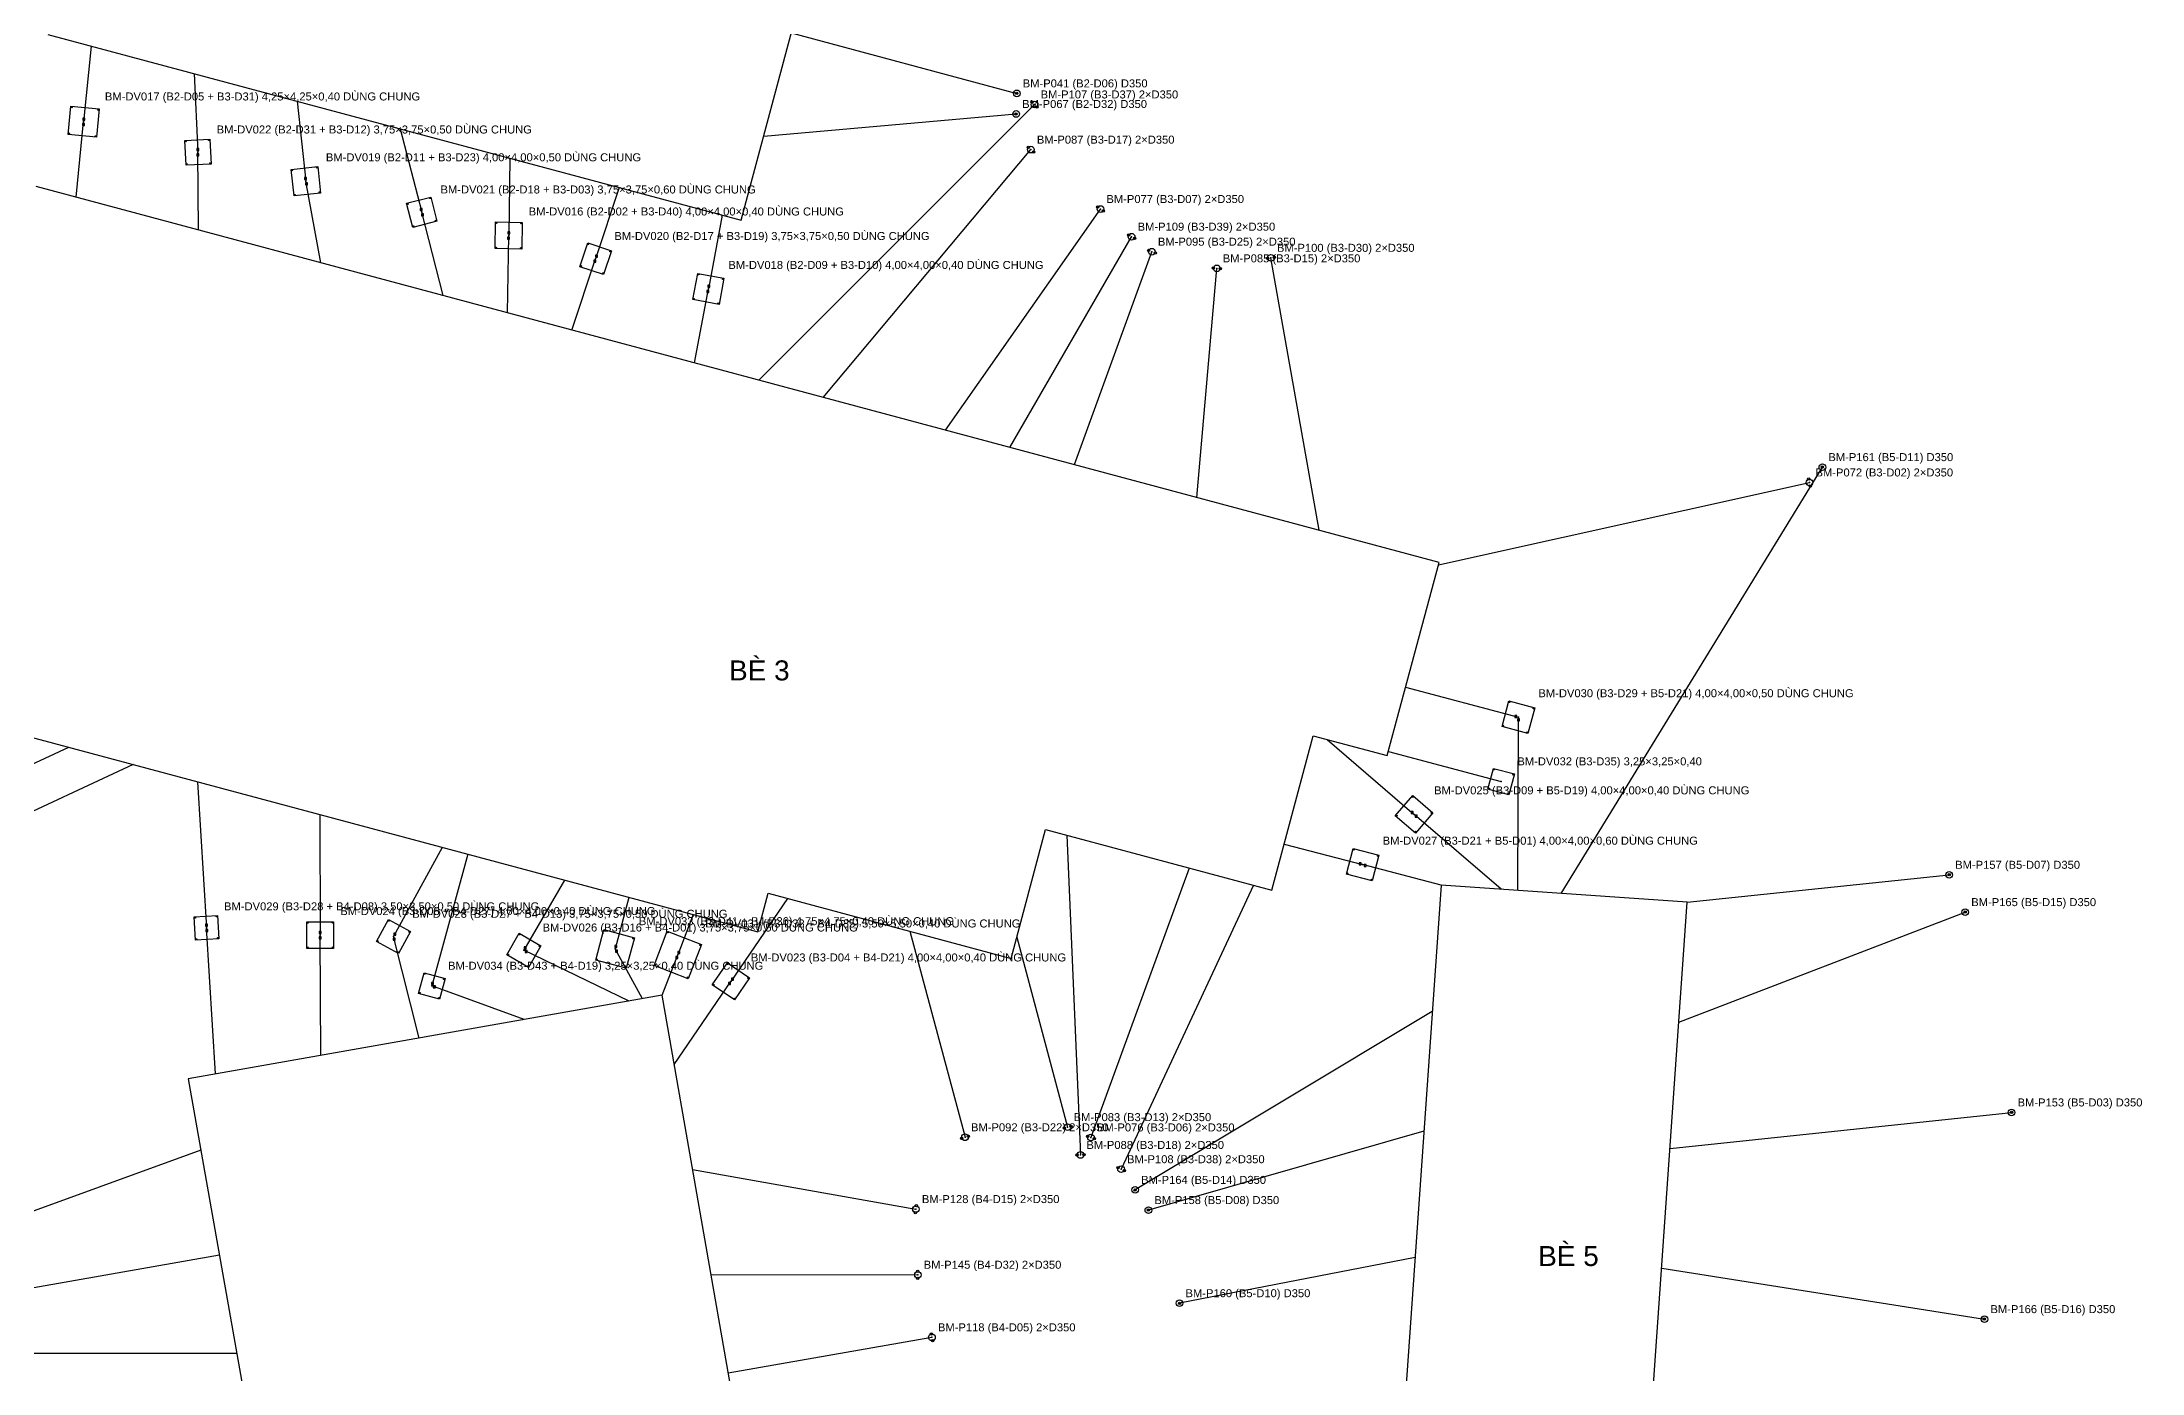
# Model space of a CAD drawing. Header units: metres. Extents: x -660 to 930, y -128 to 633.
# Drawn here: x -124.4 to 190.5, y 127.2 to 326.9 of the extents above; entities that cross this region are included whole.
import ezdxf

# ---------------------------------------------------------------- set-up
doc = ezdxf.new("R2010")
doc.units = ezdxf.units.M
for name, color, linetype in [('01_BE_PIN', 4, 'Continuous'), ('02_DAY_NEO_BO', 3, 'Continuous'), ('03_DAY_NEO_DAY', 1, 'Continuous'), ('04_COC_KHOAN_NHOI_BO', 2, 'Continuous'), ('05_DE_NEO_VIT_XOAN', 6, 'Continuous'), ('06_TOA_DO_TEXT', 7, 'Continuous')]:
    doc.layers.add(name, color=color, linetype=linetype)
doc.styles.add('VN', font='arial.ttf')

msp = doc.modelspace()

# ---------------------------------------------------------------- linework, layer by layer
at = {"layer": '01_BE_PIN'}
for p, q in [((-19.57, 300.16), (19.771, 446.981)), ((-123.543, 328.019), (-19.57, 300.16)), ((85.106, 248.818), (-125.333, 305.205)), ((77.341, 219.841), (85.106, 248.818)), ((-157.146, 230.908), (-17.079, 193.377)), ((60.021, 199.635), (66.233, 222.817)), ((66.233, 222.817), (77.341, 219.841)), ((20.902, 189.411), (26.079, 208.73)), ((26.079, 208.73), (60.021, 199.635)), ((-17.079, 193.377), (-15.527, 199.172)), ((-15.527, 199.172), (20.902, 189.411)), ((85.412, 200.413), (77.599, 88.686)), ((122.336, 197.832), (85.412, 200.413)), ((114.523, 86.104), (122.336, 197.832)), ((-31.433, 183.873), (-102.491, 171.344)), ((-8.969, 55.75), (-31.433, 183.873)), ((-102.491, 171.344), (-71.582, -3.952))]:
    msp.add_line(p, q, dxfattribs=at)
at = {"layer": '02_DAY_NEO_BO'}
for p, q in [((-12.05, 328.24), (21.76, 319.18)), ((-16.93, 276.16), (24.44, 317.52)), ((-16.19, 312.78), (21.67, 316.09)), ((-7.27, 273.57), (23.88, 310.74)), ((11.08, 268.65), (34.31, 301.83)), ((20.74, 266.07), (38.99, 297.68)), ((30.4, 263.48), (42.03, 295.43)), ((48.75, 258.56), (51.76, 292.93)), ((67.1, 253.64), (59.89, 294.51)), ((103.4, 199.16), (142.59, 263.11)), ((85.01, 248.47), (140.66, 260.81)), ((-120.44, 221.07), (-183.43, 191.7)), ((-110.78, 218.48), (-182.38, 185.1)), ((29.25, 207.88), (31.31, 159.92)), ((47.6, 202.96), (32.89, 162.55)), ((122.33, 197.82), (161.61, 201.95)), ((57.26, 200.38), (37.4, 157.78)), ((121.08, 179.86), (164.02, 196.35)), ((5.72, 193.48), (14, 162.57)), ((21.75, 192.58), (29.39, 164.09)), ((84.09, 181.46), (39.52, 154.68)), ((119.75, 160.91), (170.97, 166.3)), ((-100.61, 160.66), (-162.63, 138.08)), ((82.83, 163.5), (41.5, 151.65)), ((-26.85, 157.74), (6.63, 151.8)), ((-97.83, 144.91), (-160.36, 133.88)), ((-24.09, 141.98), (6.91, 141.95)), ((81.51, 144.55), (46.17, 137.68)), ((118.5, 142.95), (166.9, 135.29)), ((-21.5, 127.21), (9.04, 132.56)), ((-95.22, 130.13), (-158.72, 130.17))]:
    msp.add_line(p, q, dxfattribs=at)
at = {"layer": '03_DAY_NEO_DAY'}
for p, q in [((-117.07, 326.28), (-118.19, 314.93)), ((-101.61, 322.14), (-101.05, 310.35)), ((-86.16, 318), (-84.86, 305.99)), ((-119.32, 303.59), (-118.19, 314.93)), ((-70.7, 313.86), (-67.48, 301.35)), ((-100.97, 298.68), (-101.05, 310.35)), ((-54.28, 309.46), (-54.44, 297.86)), ((-82.62, 293.76), (-84.86, 305.99)), ((-37.86, 305.06), (-41.4, 294.37)), ((-64.26, 288.84), (-67.48, 301.35)), ((-22.4, 300.92), (-24.49, 289.84)), ((-54.61, 286.25), (-54.44, 297.86)), ((-44.95, 283.67), (-41.4, 294.37)), ((-26.59, 278.75), (-24.49, 289.84)), ((80.09, 230.12), (97, 225.59)), ((96.91, 199.61), (97, 225.59)), ((68.3, 222.26), (81.36, 211.02)), ((77.51, 220.46), (94.41, 215.93)), ((-101.12, 215.9), (-99.76, 193.99)), ((-82.77, 210.98), (-82.7, 192.91)), ((94.42, 199.78), (81.36, 211.02)), ((-64.42, 206.06), (-71.72, 192.69)), ((-60.55, 205.03), (-65.97, 185.27)), ((61.87, 206.53), (73.64, 203.47)), ((85.41, 200.41), (73.64, 203.47)), ((-46.06, 201.14), (-52.17, 190.63)), ((-36.41, 198.56), (-38.48, 190.83)), ((-26.75, 195.97), (-29.09, 189.92)), ((-12.64, 198.4), (-21.12, 185.95)), ((-98.4, 172.07), (-99.76, 193.99)), ((-82.64, 174.84), (-82.7, 192.91)), ((-67.87, 177.45), (-71.72, 192.69)), ((-36.36, 183), (-52.17, 190.63)), ((-34.39, 183.35), (-38.48, 190.83)), ((-31.43, 183.87), (-29.09, 189.92)), ((-29.61, 173.5), (-21.12, 185.95)), ((-52.11, 180.23), (-65.97, 185.27))]:
    msp.add_line(p, q, dxfattribs=at)
at = {"layer": '04_COC_KHOAN_NHOI_BO'}
for centre, radius in [((21.76, 319.18), 0.5), ((21.76, 319.18), 0.175), ((21.67, 316.09), 0.5), ((21.67, 316.09), 0.175), ((24.069, 317.891), 0.175), ((24.44, 317.52), 0.5), ((24.811, 317.149), 0.175), ((23.478, 311.077), 0.175), ((23.88, 310.74), 0.5), ((24.282, 310.403), 0.175), ((33.88, 302.131), 0.175), ((34.31, 301.83), 0.5), ((34.74, 301.529), 0.175), ((38.535, 297.942), 0.175), ((38.99, 297.68), 0.5), ((39.445, 297.418), 0.175), ((41.537, 295.61), 0.175), ((42.03, 295.43), 0.5), ((42.523, 295.25), 0.175), ((51.237, 292.976), 0.175), ((51.76, 292.93), 0.5), ((52.283, 292.884), 0.175), ((59.373, 294.419), 0.175), ((59.89, 294.51), 0.5), ((60.407, 294.601), 0.175), ((140.546, 261.323), 0.175), ((142.59, 263.11), 0.5), ((142.59, 263.11), 0.175), ((140.66, 260.81), 0.5), ((140.774, 260.297), 0.175), ((161.61, 201.95), 0.5), ((161.61, 201.95), 0.175), ((164.02, 196.35), 0.5), ((164.02, 196.35), 0.175), ((28.883, 163.954), 0.175), ((29.39, 164.09), 0.5), ((29.897, 164.226), 0.175), ((170.97, 166.3), 0.5), ((170.97, 166.3), 0.175), ((13.493, 162.434), 0.175), ((14, 162.57), 0.5), ((14.507, 162.706), 0.175), ((32.397, 162.73), 0.175), ((32.89, 162.55), 0.5), ((33.383, 162.37), 0.175), ((30.785, 159.897), 0.175), ((31.31, 159.92), 0.5), ((31.835, 159.943), 0.175), ((36.924, 158.002), 0.175), ((37.4, 157.78), 0.5), ((37.876, 157.558), 0.175), ((39.52, 154.68), 0.5), ((39.52, 154.68), 0.175), ((6.63, 151.8), 0.5), ((6.538, 151.283), 0.175), ((6.722, 152.317), 0.175), ((41.5, 151.65), 0.5), ((41.5, 151.65), 0.175), ((6.91, 141.95), 0.5), ((6.911, 142.475), 0.175), ((6.909, 141.425), 0.175), ((46.17, 137.68), 0.5), ((46.17, 137.68), 0.175), ((166.9, 135.29), 0.5), ((166.9, 135.29), 0.175), ((9.04, 132.56), 0.5), ((8.949, 133.077), 0.175), ((9.131, 132.043), 0.175)]:
    msp.add_circle(centre, radius, dxfattribs=at)
for p in [(21.76, 319.18), (21.67, 316.09), (24.44, 317.52), (23.88, 310.74), (34.31, 301.83), (38.99, 297.68), (42.03, 295.43), (51.76, 292.93), (59.89, 294.51), (142.59, 263.11), (140.66, 260.81), (161.61, 201.95), (164.02, 196.35), (29.39, 164.09), (170.97, 166.3), (14, 162.57), (32.89, 162.55), (31.31, 159.92), (37.4, 157.78), (39.52, 154.68), (6.63, 151.8), (41.5, 151.65), (6.91, 141.95), (46.17, 137.68), (9.04, 132.56), (166.9, 135.29)]:
    msp.add_point(p, dxfattribs=at)
at = {"layer": '05_DE_NEO_VIT_XOAN'}
for p, q in [((-120.512, 313.023), (-120.097, 317.252)), ((-120.097, 317.252), (-115.868, 316.837)), ((-118.001, 315.478), (-118.301, 315.478)), ((-118.301, 315.478), (-118.301, 315.178)), ((-118.301, 315.178), (-118.001, 315.178)), ((-118.001, 315.178), (-118.001, 315.478)), ((-115.868, 316.837), (-116.283, 312.608)), ((-116.283, 312.608), (-120.512, 313.023)), ((-118.08, 314.682), (-118.38, 314.682)), ((-118.38, 314.682), (-118.38, 314.382)), ((-118.38, 314.382), (-118.08, 314.382)), ((-118.08, 314.382), (-118.08, 314.682)), ((-103.011, 312.135), (-99.265, 312.311)), ((-102.835, 308.389), (-103.011, 312.135)), ((-99.265, 312.311), (-99.089, 308.565)), ((-100.919, 310.9), (-101.219, 310.9)), ((-101.219, 310.9), (-101.219, 310.6)), ((-101.219, 310.6), (-100.919, 310.6)), ((-100.897, 310.1), (-101.197, 310.1)), ((-101.197, 310.1), (-101.197, 309.8)), ((-101.197, 309.8), (-100.897, 309.8)), ((-100.919, 310.6), (-100.919, 310.9)), ((-100.897, 309.8), (-100.897, 310.1)), ((-99.089, 308.565), (-102.835, 308.389)), ((-87.064, 307.762), (-83.088, 308.194)), ((-86.632, 303.786), (-87.064, 307.762)), ((-84.753, 306.538), (-85.053, 306.538)), ((-85.053, 306.538), (-85.053, 306.238)), ((-85.053, 306.238), (-84.753, 306.238)), ((-84.638, 305.747), (-84.938, 305.747)), ((-84.938, 305.747), (-84.938, 305.447)), ((-84.753, 306.238), (-84.753, 306.538)), ((-84.638, 305.447), (-84.638, 305.747)), ((-83.088, 308.194), (-82.656, 304.218)), ((-82.656, 304.218), (-86.632, 303.786)), ((-84.938, 305.447), (-84.638, 305.447)), ((-69.762, 302.7), (-66.13, 303.632)), ((-68.83, 299.068), (-69.762, 302.7)), ((-66.13, 303.632), (-65.198, 300)), ((-65.198, 300), (-68.83, 299.068)), ((-67.429, 301.887), (-67.729, 301.887)), ((-67.729, 301.887), (-67.729, 301.587)), ((-67.729, 301.587), (-67.429, 301.587)), ((-67.231, 301.113), (-67.531, 301.113)), ((-67.531, 301.113), (-67.531, 300.813)), ((-67.531, 300.813), (-67.231, 300.813)), ((-67.429, 301.587), (-67.429, 301.887)), ((-67.231, 300.813), (-67.231, 301.113)), ((-56.468, 295.888), (-56.412, 299.888)), ((-56.412, 299.888), (-52.412, 299.832)), ((-52.412, 299.832), (-52.468, 295.832)), ((-54.296, 297.61), (-54.596, 297.61)), ((-54.596, 297.61), (-54.596, 297.31)), ((-54.596, 297.31), (-54.296, 297.31)), ((-54.284, 298.41), (-54.584, 298.41)), ((-54.584, 298.41), (-54.584, 298.11)), ((-54.584, 298.11), (-54.284, 298.11)), ((-54.296, 297.31), (-54.296, 297.61)), ((-54.284, 298.11), (-54.284, 298.41)), ((-43.769, 293.179), (-42.591, 296.739)), ((-42.591, 296.739), (-39.031, 295.561)), ((-52.468, 295.832), (-56.468, 295.888)), ((-40.209, 292.001), (-43.769, 293.179)), ((-41.376, 294.14), (-41.676, 294.14)), ((-41.676, 294.14), (-41.676, 293.84)), ((-41.676, 293.84), (-41.376, 293.84)), ((-41.124, 294.9), (-41.424, 294.9)), ((-41.424, 294.9), (-41.424, 294.6)), ((-41.424, 294.6), (-41.124, 294.6)), ((-41.376, 293.84), (-41.376, 294.14)), ((-41.124, 294.6), (-41.124, 294.9)), ((-39.031, 295.561), (-40.209, 292.001)), ((-26.827, 288.246), (-26.084, 292.177)), ((-26.084, 292.177), (-22.153, 291.434)), ((-24.266, 290.383), (-24.566, 290.383)), ((-24.566, 290.383), (-24.566, 290.083)), ((-24.566, 290.083), (-24.266, 290.083)), ((-24.266, 290.083), (-24.266, 290.383)), ((-22.153, 291.434), (-22.896, 287.503)), ((-22.896, 287.503), (-26.827, 288.246)), ((-24.414, 289.597), (-24.714, 289.597)), ((-24.714, 289.597), (-24.714, 289.297)), ((-24.714, 289.297), (-24.414, 289.297)), ((-24.414, 289.297), (-24.414, 289.597)), ((94.551, 224.176), (95.586, 228.039)), ((95.586, 228.039), (99.449, 227.004)), ((99.449, 227.004), (98.414, 223.141)), ((98.414, 223.141), (94.551, 224.176)), ((96.764, 225.844), (96.464, 225.844)), ((96.464, 225.844), (96.464, 225.544)), ((96.464, 225.544), (96.764, 225.544)), ((96.764, 225.544), (96.764, 225.844)), ((97.149, 225.34), (96.849, 225.34)), ((96.849, 225.34), (96.849, 225.04)), ((96.849, 225.04), (97.149, 225.04)), ((97.149, 225.04), (97.149, 225.34)), ((92.42, 214.781), (93.261, 217.92)), ((93.261, 217.92), (96.4, 217.079)), ((95.559, 213.94), (92.42, 214.781)), ((96.4, 217.079), (95.559, 213.94)), ((78.54, 210.808), (81.148, 213.84)), ((81.207, 211.431), (80.907, 211.431)), ((80.907, 211.431), (80.907, 211.131)), ((80.907, 211.131), (81.207, 211.131)), ((81.148, 213.84), (84.18, 211.232)), ((81.207, 211.131), (81.207, 211.431)), ((84.18, 211.232), (81.572, 208.2)), ((81.572, 208.2), (78.54, 210.808)), ((81.813, 210.909), (81.513, 210.909)), ((81.513, 210.909), (81.513, 210.609)), ((81.513, 210.609), (81.813, 210.609)), ((81.813, 210.609), (81.813, 210.909)), ((71.2, 202.039), (72.209, 205.91)), ((72.209, 205.91), (76.08, 204.901)), ((76.08, 204.901), (75.071, 201.03)), ((75.071, 201.03), (71.2, 202.039)), ((73.403, 203.721), (73.103, 203.721)), ((73.103, 203.721), (73.103, 203.421)), ((73.103, 203.421), (73.403, 203.421)), ((73.403, 203.421), (73.403, 203.721)), ((74.177, 203.519), (73.877, 203.519)), ((73.877, 203.519), (73.877, 203.219)), ((73.877, 203.219), (74.177, 203.219)), ((74.177, 203.219), (74.177, 203.519)), ((-101.616, 195.627), (-98.123, 195.846)), ((-101.397, 192.134), (-101.616, 195.627)), ((-98.123, 195.846), (-97.904, 192.353)), ((-97.904, 192.353), (-101.397, 192.134)), ((-99.635, 194.539), (-99.935, 194.539)), ((-99.935, 194.539), (-99.935, 194.239)), ((-99.935, 194.239), (-99.635, 194.239)), ((-99.585, 193.741), (-99.885, 193.741)), ((-99.885, 193.741), (-99.885, 193.441)), ((-99.885, 193.441), (-99.585, 193.441)), ((-99.635, 194.239), (-99.635, 194.539)), ((-99.585, 193.441), (-99.585, 193.741)), ((-84.707, 194.903), (-80.707, 194.917)), ((-84.693, 190.903), (-84.707, 194.903)), ((-82.551, 193.46), (-82.851, 193.46)), ((-82.851, 193.46), (-82.851, 193.16)), ((-82.851, 193.16), (-82.551, 193.16)), ((-82.549, 192.66), (-82.849, 192.66)), ((-82.849, 192.66), (-82.849, 192.36)), ((-82.849, 192.36), (-82.549, 192.36)), ((-82.551, 193.16), (-82.551, 193.46)), ((-82.549, 192.36), (-82.549, 192.66)), ((-80.707, 194.917), (-80.693, 190.917)), ((-74.264, 191.941), (-72.469, 195.234)), ((-72.469, 195.234), (-69.176, 193.439)), ((-71.472, 192.452), (-71.772, 192.452)), ((-71.772, 192.452), (-71.772, 192.152)), ((-71.772, 192.152), (-71.472, 192.152)), ((-71.379, 193.191), (-71.679, 193.191)), ((-71.679, 193.191), (-71.679, 192.891)), ((-71.679, 192.891), (-71.379, 192.891)), ((-71.472, 192.152), (-71.472, 192.452)), ((-71.379, 192.891), (-71.379, 193.191)), ((-69.176, 193.439), (-70.971, 190.146)), ((-54.734, 189.953), (-52.847, 193.194)), ((-52.847, 193.194), (-49.606, 191.307)), ((-41.389, 189.151), (-40.159, 193.739)), ((-40.159, 193.739), (-35.571, 192.509)), ((-35.571, 192.509), (-36.801, 187.921)), ((-32.646, 188.344), (-30.666, 193.476)), ((-30.666, 193.476), (-25.534, 191.496)), ((-80.693, 190.917), (-84.693, 190.903)), ((-70.971, 190.146), (-74.264, 191.941)), ((-51.493, 188.066), (-54.734, 189.953)), ((-51.819, 191.126), (-52.119, 191.126)), ((-52.119, 191.126), (-52.119, 190.826)), ((-52.119, 190.826), (-51.819, 190.826)), ((-51.66, 190.606), (-51.96, 190.606)), ((-51.96, 190.606), (-51.96, 190.306)), ((-51.96, 190.306), (-51.66, 190.306)), ((-51.819, 190.826), (-51.819, 191.126)), ((-51.66, 190.306), (-51.66, 190.606)), ((-49.606, 191.307), (-51.493, 188.066)), ((-36.801, 187.921), (-41.389, 189.151)), ((-38.226, 191.366), (-38.526, 191.366)), ((-38.526, 191.366), (-38.526, 191.066)), ((-38.526, 191.066), (-38.226, 191.066)), ((-38.138, 190.629), (-38.438, 190.629)), ((-38.438, 190.629), (-38.438, 190.329)), ((-38.438, 190.329), (-38.138, 190.329)), ((-38.226, 191.066), (-38.226, 191.366)), ((-38.138, 190.329), (-38.138, 190.629)), ((-29.084, 189.697), (-29.384, 189.697)), ((-29.384, 189.697), (-29.384, 189.397)), ((-29.384, 189.397), (-29.084, 189.397)), ((-28.796, 190.443), (-29.096, 190.443)), ((-29.096, 190.443), (-29.096, 190.143)), ((-29.096, 190.143), (-28.796, 190.143)), ((-29.084, 189.397), (-29.084, 189.697)), ((-28.796, 190.143), (-28.796, 190.443)), ((-25.534, 191.496), (-27.514, 186.364)), ((-67.966, 184.131), (-67.109, 187.266)), ((-67.109, 187.266), (-63.974, 186.409)), ((-63.974, 186.409), (-64.831, 183.274)), ((-27.514, 186.364), (-32.646, 188.344)), ((-23.899, 185.425), (-21.645, 188.729)), ((-21.645, 188.729), (-18.341, 186.475)), ((-20.745, 186.43), (-21.045, 186.43)), ((-21.045, 186.43), (-21.045, 186.13)), ((-21.045, 186.13), (-20.745, 186.13)), ((-20.745, 186.13), (-20.745, 186.43)), ((-18.341, 186.475), (-20.595, 183.171)), ((-64.831, 183.274), (-67.966, 184.131)), ((-65.714, 185.806), (-66.014, 185.806)), ((-66.014, 185.806), (-66.014, 185.506)), ((-66.014, 185.506), (-65.714, 185.506)), ((-65.444, 185.283), (-65.744, 185.283)), ((-65.744, 185.283), (-65.744, 184.983)), ((-65.744, 184.983), (-65.444, 184.983)), ((-65.714, 185.506), (-65.714, 185.806)), ((-65.444, 184.983), (-65.444, 185.283)), ((-20.595, 183.171), (-23.899, 185.425)), ((-21.195, 185.77), (-21.495, 185.77)), ((-21.495, 185.77), (-21.495, 185.47)), ((-21.495, 185.47), (-21.195, 185.47)), ((-21.195, 185.47), (-21.195, 185.77))]:
    msp.add_line(p, q, dxfattribs=at)
for centre in [(-119.963, 317.088), (-116.032, 316.703), (-120.348, 313.157), (-116.417, 312.772), (-102.854, 311.992), (-99.408, 312.154), (-99.246, 308.708), (-102.692, 308.546), (-86.899, 307.629), (-83.221, 308.029), (-86.499, 303.951), (-82.821, 304.351), (-69.58, 302.592), (-66.238, 303.45), (-68.722, 299.25), (-65.38, 300.108), (-56.264, 299.736), (-52.564, 299.684), (-56.316, 296.036), (-42.496, 296.549), (-52.616, 295.984), (-43.579, 293.274), (-39.221, 295.466), (-40.304, 292.191), (-25.964, 292.001), (-22.329, 291.314), (-26.651, 288.366), (-23.016, 287.679), (95.692, 227.856), (99.266, 226.898), (94.734, 224.282), (98.308, 223.324), (93.367, 217.736), (92.604, 214.887), (95.453, 214.124), (96.216, 216.973), (81.164, 213.629), (83.969, 211.216), (78.751, 210.824), (81.556, 208.411), (72.316, 205.727), (75.897, 204.794), (71.383, 202.146), (74.964, 201.213), (-101.457, 195.486), (-98.264, 195.687), (-101.256, 192.293), (-98.063, 192.494), (-84.556, 194.754), (-80.856, 194.766), (-72.409, 195.03), (-69.38, 193.379), (-52.793, 192.989), (-40.053, 193.555), (-35.755, 192.403), (-30.58, 193.282), (-84.544, 191.054), (-80.844, 191.066), (-74.06, 192.001), (-71.031, 190.35), (-54.529, 190.007), (-49.811, 191.253), (-41.205, 189.257), (-25.728, 191.41), (-67.004, 187.082), (-64.158, 186.304), (-51.547, 188.271), (-36.907, 188.105), (-32.452, 188.43), (-27.6, 186.558), (-21.606, 188.521), (-18.549, 186.436), (-67.782, 184.236), (-64.936, 183.458), (-23.691, 185.464), (-20.634, 183.379)]:
    msp.add_circle(centre, 0.06, dxfattribs=at)
for p in [(-118.19, 314.93), (-101.05, 310.35), (-84.86, 305.99), (-67.48, 301.35), (-54.44, 297.86), (-41.4, 294.37), (-24.49, 289.84), (97, 225.59), (94.41, 215.93), (81.36, 211.02), (73.64, 203.47), (-99.76, 193.99), (-82.7, 192.91), (-71.72, 192.69), (-52.17, 190.63), (-38.48, 190.83), (-29.09, 189.92), (-21.12, 185.95), (-65.97, 185.27)]:
    msp.add_point(p, dxfattribs=at)

# ---------------------------------------------------------------- texts
at = {"layer": '01_BE_PIN', "style": 'VN'}
for s, p in [('BÈ 3', (-21.392, 231.112)), ('BÈ 5', (99.968, 143.259))]:
    msp.add_text(s, height=3, dxfattribs=at).set_placement(p)
at = {"layer": '06_TOA_DO_TEXT', "style": 'VN'}
for s, p in [('BM-P041 (B2-D06) D350', (22.66, 320.08)), ('BM-DV017 (B2-D05 + B3-D31) 4,25×4,25×0,40 DÙNG CHUNG', (-115.002, 318.118)), ('BM-P067 (B2-D32) D350', (22.57, 316.99)), ('BM-P107 (B3-D37) 2×D350', (25.34, 318.42)), ('BM-DV022 (B2-D31 + B3-D12) 3,75×3,75×0,50 DÙNG CHUNG', (-98.237, 313.163)), ('BM-P087 (B3-D17) 2×D350', (24.78, 311.64)), ('BM-DV019 (B2-D11 + B3-D23) 4,00×4,00×0,50 DÙNG CHUNG', (-81.86, 308.99)), ('BM-DV021 (B2-D18 + B3-D03) 3,75×3,75×0,60 DÙNG CHUNG', (-64.668, 304.163)), ('BM-DV016 (B2-D02 + B3-D40) 4,00×4,00×0,40 DÙNG CHUNG', (-51.44, 300.86)), ('BM-P077 (B3-D07) 2×D350', (35.21, 302.73)), ('BM-P109 (B3-D39) 2×D350', (39.89, 298.58)), ('BM-DV020 (B2-D17 + B3-D19) 3,75×3,75×0,50 DÙNG CHUNG', (-38.587, 297.183)), ('BM-P095 (B3-D25) 2×D350', (42.93, 296.33)), ('BM-P100 (B3-D30) 2×D350', (60.79, 295.41)), ('BM-DV018 (B2-D09 + B3-D10) 4,00×4,00×0,40 DÙNG CHUNG', (-21.49, 292.84)), ('BM-P085 (B3-D15) 2×D350', (52.66, 293.83)), ('BM-P161 (B5-D11) D350', (143.49, 264.01)), ('BM-P072 (B3-D02) 2×D350', (141.56, 261.71)), ('BM-DV030 (B3-D29 + B5-D21) 4,00×4,00×0,50 DÙNG CHUNG', (100, 228.59)), ('BM-DV032 (B3-D35) 3,25×3,25×0,40', (96.848, 218.368)), ('BM-DV025 (B3-D09 + B5-D19) 4,00×4,00×0,40 DÙNG CHUNG', (84.36, 214.02)), ('BM-DV027 (B3-D21 + B5-D01) 4,00×4,00×0,60 DÙNG CHUNG', (76.64, 206.47)), ('BM-P157 (B5-D07) D350', (162.51, 202.85)), ('BM-P165 (B5-D15) D350', (164.92, 197.25)), ('BM-DV029 (B3-D28 + B4-D08) 3,50×3,50×0,50 DÙNG CHUNG', (-97.135, 196.615)), ('BM-DV024 (B3-D08 + B4-D27) 4,00×4,00×0,40 DÙNG CHUNG', (-79.7, 195.91)), ('BM-DV028 (B3-D27 + B4-D13) 3,75×3,75×0,50 DÙNG CHUNG', (-68.907, 195.503)), ('BM-DV033 (B3-D41 + B4-D36) 4,75×4,75×0,40 DÙNG CHUNG', (-34.917, 194.393)), ('BM-DV031 (B3-D32 + B4-D35) 5,50×5,50×0,40 DÙNG CHUNG', (-24.965, 194.045)), ('BM-DV026 (B3-D16 + B4-D01) 3,75×3,75×0,50 DÙNG CHUNG', (-49.357, 193.443)), ('BM-DV034 (B3-D43 + B4-D19) 3,25×3,25×0,40 DÙNG CHUNG', (-63.532, 187.708)), ('BM-DV023 (B3-D04 + B4-D21) 4,00×4,00×0,40 DÙNG CHUNG', (-18.12, 188.95)), ('BM-P153 (B5-D03) D350', (171.87, 167.2)), ('BM-P092 (B3-D22) 2×D350', (14.9, 163.47)), ('BM-P083 (B3-D13) 2×D350', (30.29, 164.99)), ('BM-P076 (B3-D06) 2×D350', (33.79, 163.45)), ('BM-P088 (B3-D18) 2×D350', (32.21, 160.82)), ('BM-P108 (B3-D38) 2×D350', (38.3, 158.68)), ('BM-P164 (B5-D14) D350', (40.42, 155.58)), ('BM-P128 (B4-D15) 2×D350', (7.53, 152.7)), ('BM-P158 (B5-D08) D350', (42.4, 152.55)), ('BM-P145 (B4-D32) 2×D350', (7.81, 142.85)), ('BM-P160 (B5-D10) D350', (47.07, 138.58)), ('BM-P166 (B5-D16) D350', (167.8, 136.19)), ('BM-P118 (B4-D05) 2×D350', (9.94, 133.46))]:
    msp.add_text(s, height=1.2, dxfattribs=at).set_placement(p)

doc.saveas('drawing.dxf')
